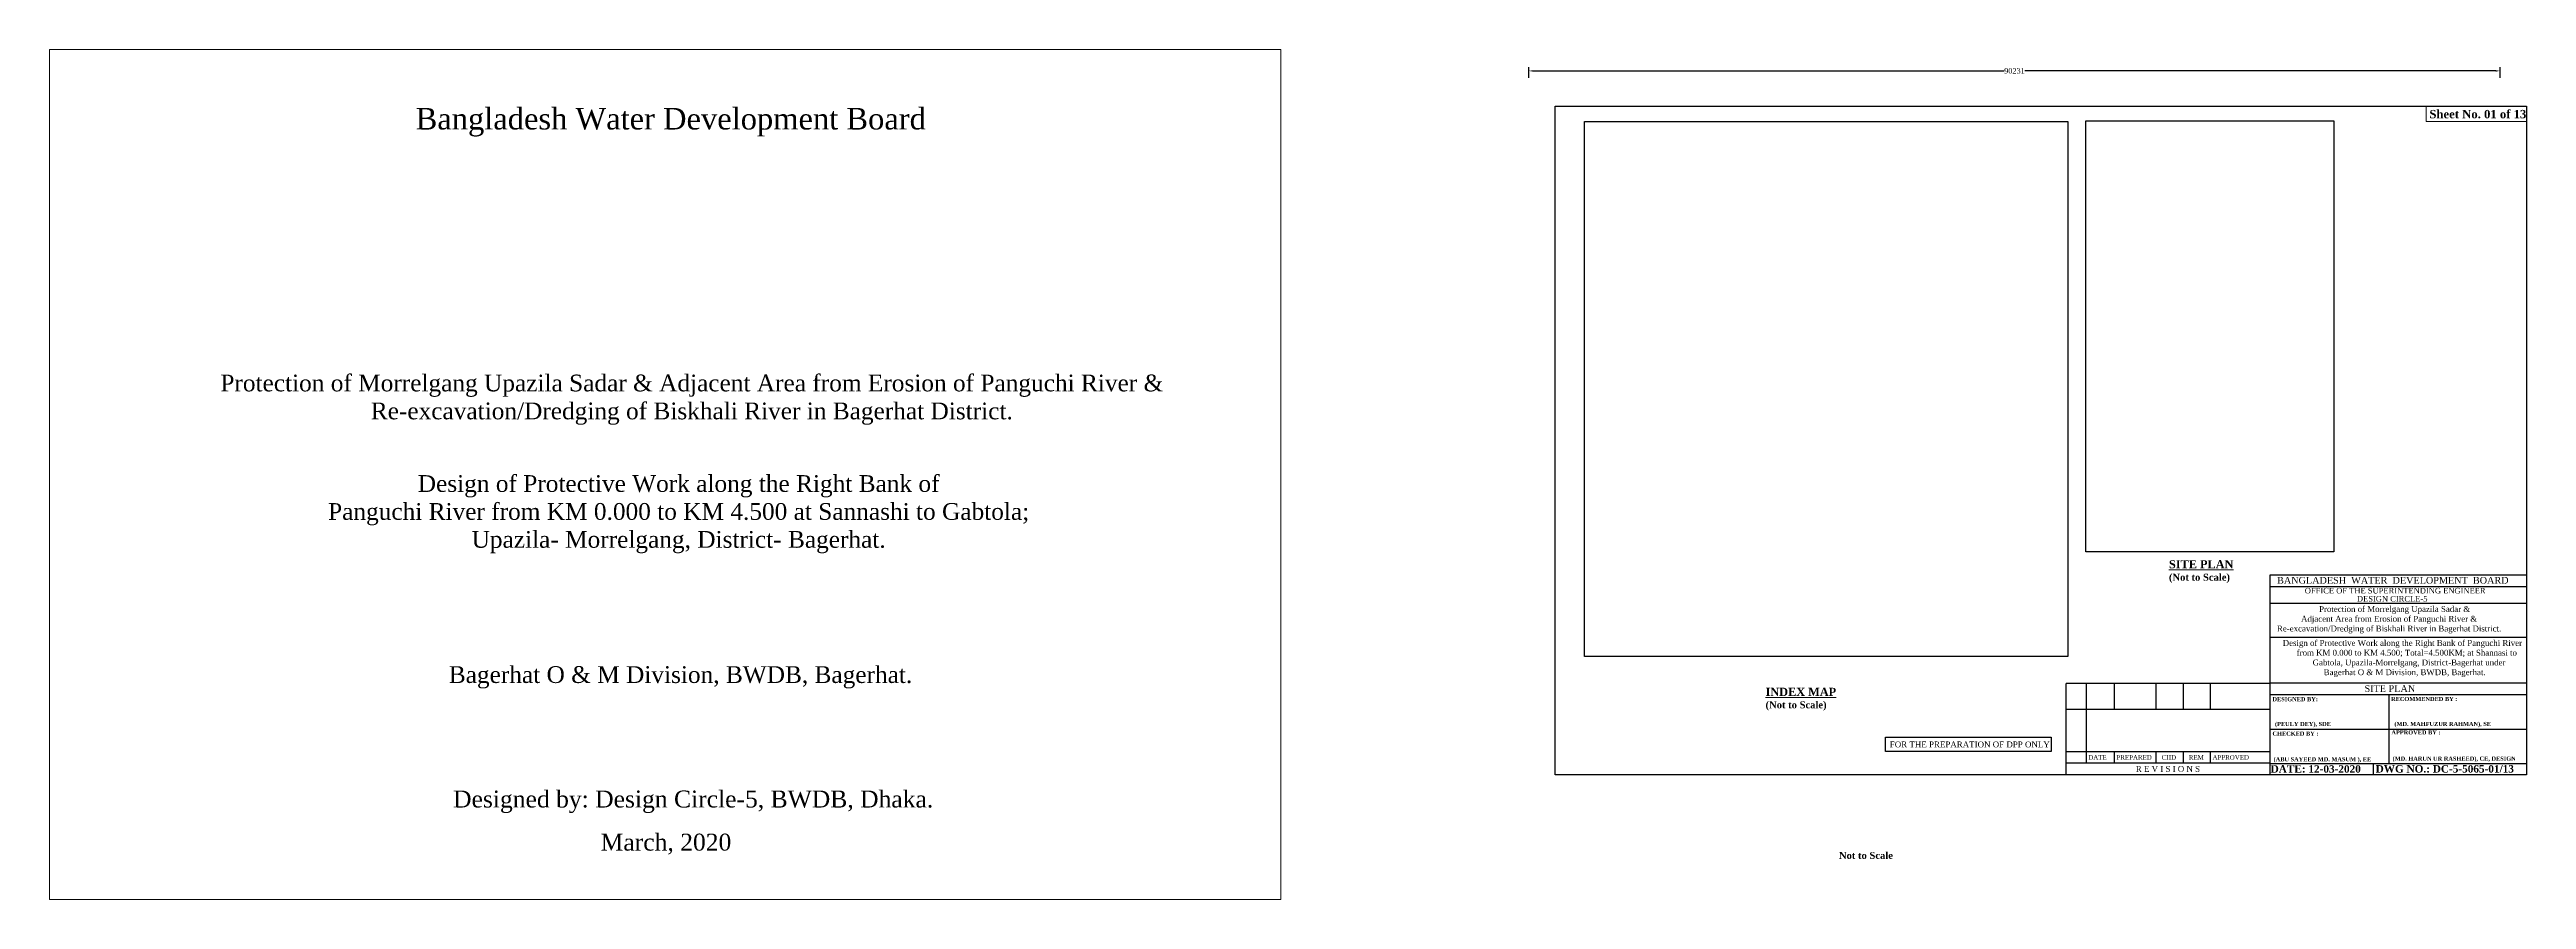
# Model space of a CAD drawing. Header units: metres. Extents: x -1354 to 3686, y -9962 to -7697.
# Drawn here: x -581.9 to -351.9, y -9003.8 to -8924.8 of the extents above; entities that cross this region are included whole.
import ezdxf
from ezdxf.enums import TextEntityAlignment as Align

# ---------------------------------------------------------------- set-up
doc = ezdxf.new("R2010")
doc.units = ezdxf.units.M
doc.layers.add('LINE', color=7, linetype='Continuous')
doc.layers.add('Other line', color=7, linetype='Continuous', lineweight=15)
doc.styles.add('Kazi_T_H', font='timesbd.ttf')
doc.styles.get("Standard").update_dxf_attribs({"font": 'times.ttf'})
doc.dimstyles.get("Standard").update_dxf_attribs({"dimtxt": 0.5, "dimasz": 0.4075, "dimexe": 0.364, "dimexo": 0.219, "dimgap": 0.09, "dimtad": 0, "dimdec": 0, "dimlfac": 1000, "dimzin": 0, "dimdsep": 46, "dimtxsty": 'Standard', "dimcen": 0.09, "dimadec": 0, "dimazin": 0, "dimtfac": 1, "dimtdec": 0, "dimtofl": 0, "dimtmove": 0, "dimatfit": 3, "dimfxl": 1, "dimtolj": 1, "dimtzin": 0, "dimarcsym": 0})
picture_1 = doc.add_image_def('image1.jpg', size_in_pixel=(2592, 4505))
picture_2 = doc.add_image_def('image2.jpg', size_in_pixel=(606, 671))

# ---------------------------------------------------------------- blocks, each defined once
blk = doc.blocks.new('*D141')
at = {"color": 0, "lineweight": -2, "ltscale": 0.5}
for p, q in [((-444.54, -8927.41), (-444.54, -8926.41)), ((-354.31, -8927.41), (-354.31, -8926.41)), ((-444.13, -8926.77), (-400.37, -8926.77)), ((-354.71, -8926.77), (-398.47, -8926.77))]:
    blk.add_line(p, q, dxfattribs=at)
at = {"color": 0, "linetype": 'Continuous', "lineweight": -3, "ltscale": 0.5}
for points in [[(-444.13, -8926.71), (-444.13, -8926.84), (-444.54, -8926.77)], [(-354.71, -8926.71), (-354.71, -8926.84), (-354.31, -8926.77)]]:
    blk.add_solid(points, dxfattribs=at)
at = {"layer": 'Defpoints', "color": 0, "linetype": 'Continuous', "lineweight": -3, "ltscale": 0.5}
for p in [(-444.54, -8927.63), (-354.31, -8926.77), (-354.31, -8927.63)]:
    blk.add_point(p, dxfattribs=at)
at = {"color": 0, "linetype": 'Continuous', "lineweight": -3, "ltscale": 0.5, "insert": (-399.42, -8926.77), "char_height": 0.5, "attachment_point": 5}
blk.add_mtext('\\A1;90231', dxfattribs=at)

msp = doc.modelspace()

# ---------------------------------------------------------------- linework, layer by layer
at = {"color": 0, "linetype": 'Continuous', "lineweight": -3, "ltscale": 0.5}
msp.add_lwpolyline([(-411.384135, -8988.677402), (-396.025877, -8988.677402), (-396.025877, -8990.002659), (-411.384135, -8990.002659)], close=True, dxfattribs=at)
at = {"layer": 'LINE', "color": 0, "linetype": 'ByBlock', "lineweight": -3, "ltscale": 0.5}
for p, q in [((-351.863909, -8973.618469), (-375.705794, -8973.618469)), ((-375.705794, -8973.618469), (-375.705794, -8992.182149)), ((-351.863909, -8974.708252), (-375.705794, -8974.708252)), ((-351.863909, -8976.260683), (-375.705794, -8976.260683)), ((-351.863909, -8979.414016), (-375.705794, -8979.414016)), ((-351.863909, -8979.414016), (-375.705794, -8979.414016)), ((-375.705794, -8983.704629), (-394.624767, -8983.704629)), ((-394.624767, -8992.182149), (-394.624767, -8983.704629)), ((-392.7673, -8983.704629), (-392.7673, -8991.089189)), ((-390.153257, -8983.704629), (-390.153257, -8986.119335)), ((-386.27976, -8983.704629), (-386.27976, -8986.119335)), ((-383.756324, -8983.704629), (-383.756324, -8986.119335)), ((-381.232889, -8983.704629), (-381.232889, -8986.119335)), ((-351.863909, -8983.661632), (-375.705794, -8983.661632)), ((-375.705794, -8986.119335), (-394.624767, -8986.119335)), ((-351.863909, -8984.74083), (-375.705794, -8984.74083)), ((-364.607054, -8991.139613), (-364.607054, -8984.74083)), ((-375.705794, -8987.940221), (-351.863909, -8987.940221)), ((-375.705794, -8990.039268), (-394.624767, -8990.039268)), ((-390.153257, -8990.039268), (-390.153257, -8991.089189)), ((-386.27976, -8990.039268), (-386.27976, -8991.089189)), ((-383.756324, -8990.039268), (-383.756324, -8991.089189)), ((-381.232889, -8990.039268), (-381.232889, -8991.089189)), ((-375.705794, -8991.089189), (-394.624767, -8991.089189)), ((-375.705794, -8991.139613), (-351.863909, -8991.139613)), ((-366.086294, -8992.182149), (-366.086294, -8991.139613))]:
    msp.add_line(p, q, dxfattribs=at)
msp.add_lwpolyline([(-442.094542, -8930.04865), (-351.863909, -8930.04865), (-351.863909, -8992.182149), (-442.094542, -8992.182149)], close=True, dxfattribs=at)
at = {"layer": 'LINE', "color": 7, "lineweight": 13, "ltscale": 0.5}
msp.add_lwpolyline([(-351.863909, -8930.04865), (-361.182925, -8930.04865), (-361.182925, -8931.482695), (-351.863909, -8931.482695)], close=True, dxfattribs=at)
at = {"layer": 'Other line', "color": 7, "ltscale": 5}
msp.add_lwpolyline([(-467.56051, -9003.767933), (-467.56051, -8924.784801), (-581.926758, -8924.784801), (-581.926758, -9003.767933), (-467.56051, -9003.767933), (-467.56051, -8973.777446)], dxfattribs=at)

# ---------------------------------------------------------------- texts
at = {"layer": 'LINE', "color": 0, "linetype": 'ByBlock', "lineweight": -3, "ltscale": 0.5}
for s, height, p in [('BANGLADESH  WATER  DEVELOPMENT  BOARD', 0.62657026, (-364.276919, -8974.419466)), ('OFFICE OF THE SUPERINTENDING ENGINEER', 0.5226, (-364.05664, -8975.333346)), ('DESIGN CIRCLE-5', 0.5226, (-364.331755, -8976.089039)), (' SITE PLAN', 0.62712, (-364.671852, -8984.483965)), ('R E V I S I O N S', 0.54648014, (-385.16528, -8991.908909))]:
    msp.add_text(s, height=height, dxfattribs=at).set_placement(p, align=Align.CENTER)
at = {"layer": 'LINE', "color": 0, "linetype": 'ByBlock', "lineweight": -3, "ltscale": 0.5, "style": 'Kazi_T_H'}
for s, height, p in [('DESIGNED BY:', 0.38392696, (-375.454131, -8985.346922)), ('RECOMMENDED BY :', 0.38392696, (-364.440155, -8985.327401)), ('CHECKED BY :', 0.38392696, (-375.454131, -8988.546314)), ('(PEULY DEY), SDE', 0.38392696, (-375.219522, -8987.650778)), ('APPROVED BY :', 0.38392696, (-364.406781, -8988.434459)), ('(MD. MAHFUZUR RAHMAN), SE ', 0.38392696, (-364.127238, -8987.647037)), ('(ABU SAYEED MD. MASUM ), EE', 0.38392696, (-375.352769, -8990.930301)), ('(MD. HARUN UR RASHEED), CE, DESIGN ', 0.38392696, (-364.298273, -8990.86852)), ('DATE: 12-03-2020', 0.69106853, (-375.626491, -8991.980788)), ('DWG NO.: DC-5-5065-01/13', 0.69106853, (-365.872501, -8991.973813))]:
    msp.add_text(s, height=height, dxfattribs=at).set_placement(p)
at = {"layer": 'LINE', "color": 0, "linetype": 'ByBlock', "lineweight": -3, "ltscale": 0.5}
for s, p in [('DATE', (-392.557316, -8990.774213)), ('PREPARED', (-389.943272, -8990.774213)), ('CHD', (-385.754799, -8990.774213)), ('REM', (-383.231364, -8990.774213)), ('APPROVED', (-381.022904, -8990.774213))]:
    msp.add_text(s, height=0.4199686, dxfattribs=at).set_placement(p)
at = {"layer": 'LINE', "color": 7, "lineweight": 13, "ltscale": 0.5, "attachment_point": 1}
for s, insert, char_height, width in [('{\\fTimes New Roman|b1|i0|c0|p18;Sheet No. 01 of 13}', (-360.879521, -8930.396889), 0.78024, 9.64548961), ('{\\fTimes New Roman|b1|i0|c0|p18;\\H1.432x;\\LSITE PLAN\\P\\H0.8606x;\\l(Not to Scale)}', (-385.072603, -8972.237659), 0.52746459, 8.29160303), ('{\\fTimes New Roman|b1|i0|c0|p18;\\H1.432x;\\LINDEX MAP\\P\\H0.8606x;\\l(Not to Scale)}', (-422.538712, -8984.094904), 0.52746459, 8.29160303), ('{\\fTimes New Roman|b1|i0|c0|p18;\\H1.232x;Not to Scale}', (-415.723346, -8999.349095), 0.52746459, 8.29160303)]:
    msp.add_mtext(s, dxfattribs=dict(at, insert=insert, char_height=char_height, width=width))
at = {"layer": 'LINE', "color": 0, "linetype": 'ByBlock', "lineweight": -3, "ltscale": 0.5, "char_height": 0.544, "attachment_point": 2}
for s, insert, width in [('              {\\C7;Protection of Morrelgang Upazila Sadar &\\P         Adjacent Area from Erosion of Panguchi River & \\P         Re-excavation/Dredging of Biskhali River in Bagerhat District.}', (-365.544598, -8976.505359), 26.00736357), ('                     Design of Protective Work along the Right Bank of Panguchi River \\P                         from KM 0.000 to KM 4.500; Total=4.500KM; at Shannasi to \\P                           Gabtola, Upazila-Morrelgang, District-Bagerhat under \\P                       Bagerhat O & M Division, BWDB, Bagerhat.', (-365.544598, -8979.658692), 31.84006792)]:
    msp.add_mtext(s, dxfattribs=dict(at, insert=insert, width=width))
at = {"layer": 'LINE', "color": 0, "linetype": 'ByBlock', "lineweight": 30, "ltscale": 0.5, "insert": (-410.998866, -8989.084155), "char_height": 0.54905157, "width": 53.71137004, "attachment_point": 1}
msp.add_mtext('\\pi-812,l812,t405.9,812;FOR THE PREPARATION OF DPP ONLY', dxfattribs=at)
at = {"layer": 'Other line', "color": 7, "ltscale": 5}
for s, insert, char_height, width, attachment_point in [('Bangladesh Water Development Board', (-524.227223, -8930.216156), 2, 137.6102849, 2), ('Protection of Morrelgang Upazila Sadar & Adjacent Area from Erosion of Panguchi River & \\PRe-excavation/Dredging of Biskhali River in Bagerhat District.', (-522.271585, -8954.994832), 1.55702668, 136.52646751, 2), ('{\\C0;Design of Protective Work along the Right Bank of \\PPanguchi River from KM 0.000 to KM 4.500 at Sannashi to Gabtola;  \\PUpazila- Morrelgang, District- Bagerhat.}', (-523.493396, -8964.337038), 1.55702668, 120.19608294, 2), ('{\\C0;Bagerhat O & M Division, BWDB, Bagerhat.}', (-523.317212, -8982.090822), 1.55702668, 84.96984038, 2), ('Designed by: Design Circle-5, BWDB, Dhaka.', (-544.443431, -8993.646877), 1.57275422, 56.49282063, 1), ('March, 2020{\\fTimes New Roman|b1|i0|c0|p18; }', (-530.737778, -8997.654303), 1.57275422, 21.3575574, 1)]:
    msp.add_mtext(s, dxfattribs=dict(at, insert=insert, char_height=char_height, width=width, attachment_point=attachment_point))

# ---------------------------------------------------------------- dimensions: what is measured, and where the dimension line sits
at = {"color": 7, "linetype": 'Continuous', "lineweight": -3, "ltscale": 0.5}
dim = msp.add_linear_dim(base=(-354.305286, -8926.773494), p1=(-444.535919, -8927.632229), p2=(-354.305286, -8927.632229), dimstyle='Standard', override={"dimfxl": 0.12}, dxfattribs=at)
dim.commit()
dim.dimension.update_dxf_attribs({"geometry": '*D141', "text_midpoint": (-399.420603, -8926.773494), "dimtype": 160})

# ---------------------------------------------------------------- pictures from other files: only their frames are drawn
at = {"color": 0, "linetype": 'Continuous', "lineweight": -3, "ltscale": 0.5}
image = msp.add_image(picture_2, insert=(-439.345379, -8981.190378), size_in_units=(44.893513, 49.708824), dxfattribs=at)
image.dxf.flags = 7
image = msp.add_image(picture_1, insert=(-392.798022, -8971.458515), size_in_units=(23.040189, 40.044774), dxfattribs=at)
image.dxf.flags = 7

doc.saveas('drawing.dxf')
